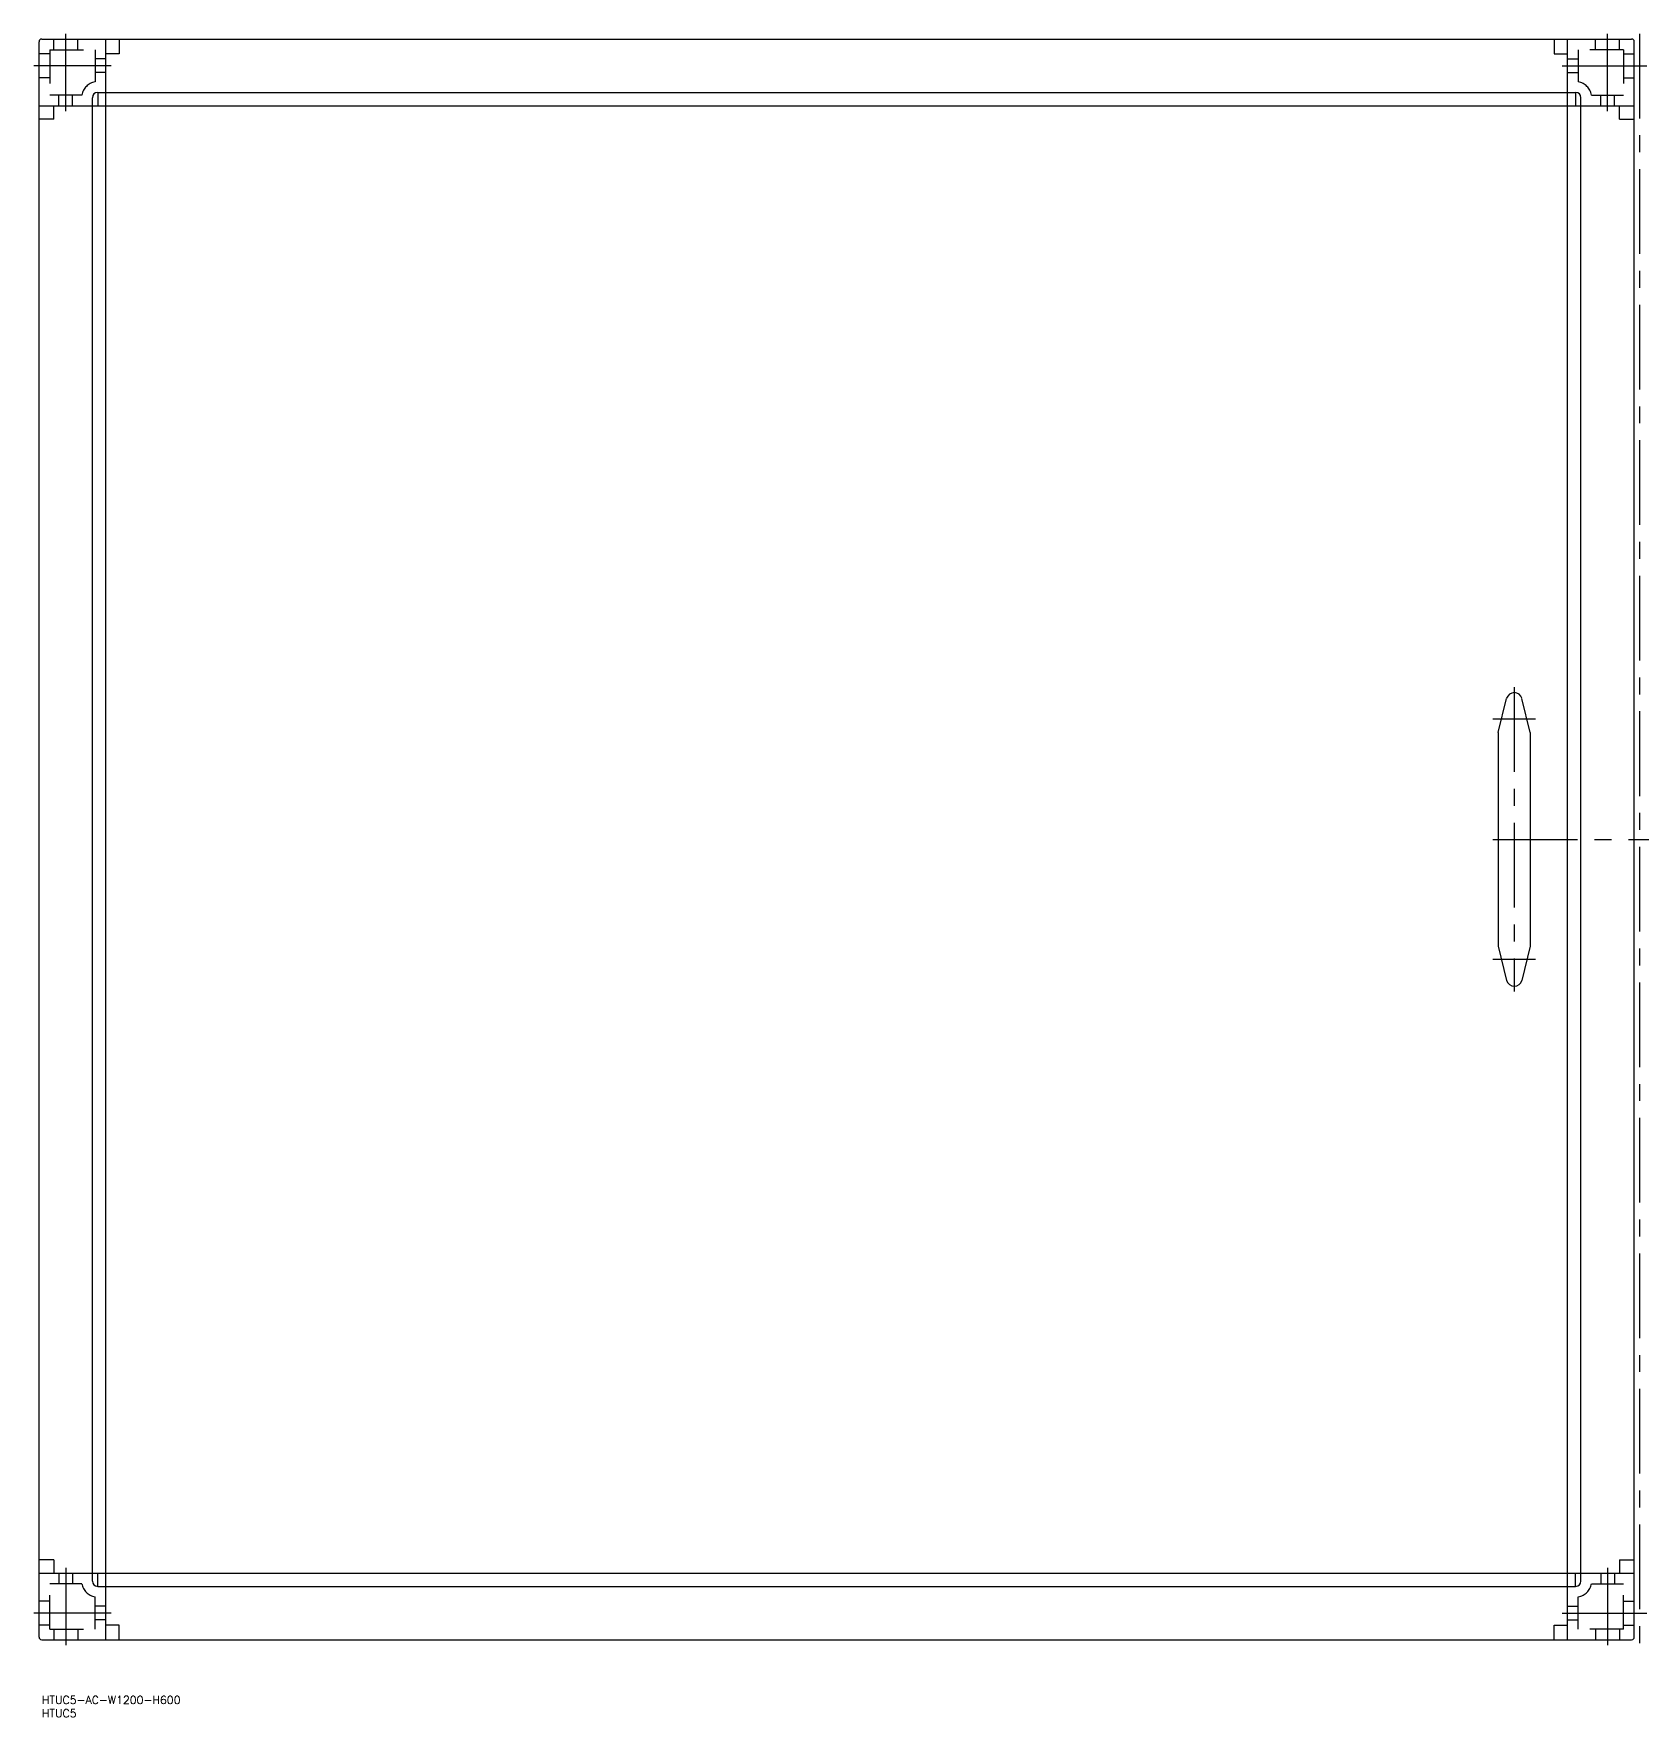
# Model space of a CAD drawing. Extents: x -602 to 720, y -29 to 602.
# Drawn here: x -602 to 1, y -29 to 602 of the extents above; entities that cross this region are included whole.
import ezdxf

# ---------------------------------------------------------------- set-up
doc = ezdxf.new("R2010")
doc.units = 0
doc.linetypes.add('CENTER', pattern=[50.8, 31.75, -6.35, 6.35, -6.35])
doc.linetypes.add('DASHED', pattern=[19.05, 12.7, -6.35])
doc.layers.get('0').update_dxf_attribs({"linetype": 'CONTINUOUS'})
doc.layers.add('CENTER', color=1, linetype='CENTER')
doc.styles.get("Standard").update_dxf_attribs({"font": 'txt.shx', "height": 3, "bigfont": 'bigfont.shx'})

# ---------------------------------------------------------------- blocks, each defined once
blk = doc.blocks.new('*U2')
at = {"color": 7, "linetype": 'CONTINUOUS'}
blk.add_text('HTUC5', height=3, dxfattribs=at).set_placement((-598.9, -29.09))
blk = doc.blocks.new('*U3')
at = {"color": 7, "linetype": 'CONTINUOUS'}
blk.add_text('HTUC5-AC-W1200-H600', height=3, dxfattribs=at).set_placement((-598.9, -24.09))

msp = doc.modelspace()

# ---------------------------------------------------------------- linework, layer by layer
at = {"color": 7, "linetype": 'CONTINUOUS'}
for p, q in [((-599, 600), (-3, 600)), ((-575, 0), (-575, 600)), ((-27, 0), (-27, 600)), ((-600, 1), (-600, 599)), ((-2, 1), (-2, 599)), ((-600, 575), (-2, 575)), ((-580, 22), (-580, 578)), ((-578, 580), (-24, 580)), ((-578, 580), (-578, 575)), ((-24, 580), (-24, 575)), ((-22, 22), (-22, 578)), ((-53, 340), (-49.87, 352.86)), ((-41, 340), (-44.13, 352.86)), ((-53, 340), (-53, 260)), ((-41, 340), (-41, 260)), ((-53, 260), (-49.87, 247.14)), ((-41, 260), (-44.13, 247.14)), ((-600, 25), (-2, 25)), ((-578, 20), (-578, 25)), ((-578, 20), (-24, 20)), ((-24, 20), (-24, 25)), ((-599, 0), (-3, 0))]:
    msp.add_line(p, q, dxfattribs=at)
at = {"color": 3, "linetype": 'DASHED'}
for p, q in [((-594.5, 596), (-594.5, 600)), ((-585.5, 596), (-585.5, 600)), ((-570, 600), (-570, 594.5)), ((-32, 600), (-32, 594.5)), ((-16.5, 596), (-16.5, 600)), ((-7.5, 596), (-7.5, 600)), ((-596, 594.5), (-600, 594.5)), ((-596, 596), (-596, 579)), ((-596, 596), (-579, 596)), ((-579, 596), (-579, 583.92)), ((-570, 594.5), (-575, 594.5)), ((-32, 594.5), (-27, 594.5)), ((-6, 596), (-23, 596)), ((-23, 596), (-23, 583.92)), ((-6, 596), (-6, 579)), ((-6, 594.5), (-2, 594.5)), ((-575, 592.55), (-579, 592.55)), ((-575, 587.45), (-579, 587.45)), ((-27, 592.55), (-23, 592.55)), ((-27, 587.45), (-23, 587.45)), ((-596, 585.5), (-600, 585.5)), ((-6, 585.5), (-2, 585.5)), ((-583.92, 579), (-596, 579)), ((-594.5, 570), (-594.5, 575)), ((-592.55, 575), (-592.55, 579)), ((-587.45, 575), (-587.45, 579)), ((-18.08, 579), (-6, 579)), ((-14.55, 575), (-14.55, 579)), ((-9.45, 575), (-9.45, 579)), ((-7.5, 570), (-7.5, 575)), ((-594.5, 570), (-600, 570)), ((-7.5, 570), (-2, 570)), ((-594.5, 30), (-600, 30)), ((-594.5, 30), (-594.5, 25)), ((-7.5, 30), (-2, 30)), ((-7.5, 30), (-7.5, 25)), ((-583.92, 21), (-596, 21)), ((-596, 4), (-596, 21)), ((-592.55, 25), (-592.55, 21)), ((-587.45, 25), (-587.45, 21)), ((-18.08, 21), (-6, 21)), ((-14.55, 25), (-14.55, 21)), ((-9.45, 25), (-9.45, 21)), ((-6, 4), (-6, 21)), ((-596, 14.5), (-600, 14.5)), ((-579, 4), (-579, 16.08)), ((-23, 4), (-23, 16.08)), ((-6, 14.5), (-2, 14.5)), ((-575, 12.55), (-579, 12.55)), ((-575, 7.45), (-579, 7.45)), ((-27, 12.55), (-23, 12.55)), ((-27, 7.45), (-23, 7.45)), ((-596, 5.5), (-600, 5.5)), ((-596, 4), (-579, 4)), ((-594.5, 4), (-594.5, 0)), ((-585.5, 4), (-585.5, 0)), ((-570, 5.5), (-575, 5.5)), ((-570, 0), (-570, 5.5)), ((-32, 0), (-32, 5.5)), ((-32, 5.5), (-27, 5.5)), ((-6, 4), (-23, 4)), ((-16.5, 4), (-16.5, 0)), ((-7.5, 4), (-7.5, 0)), ((-6, 5.5), (-2, 5.5))]:
    msp.add_line(p, q, dxfattribs=at)
at = {"color": 7, "linetype": 'CONTINUOUS'}
for centre, radius, start, end in [((-599, 599), 1, 90, 180), ((-3, 599), 1, 0, 90), ((-578, 578), 2, 90, 180), ((-24, 578), 2, 0, 90), ((-47, 352), 3, 16.74621, 163.2538), ((-47, 248), 3, 196.74621, 343.25379), ((-578, 22), 2, 180, 270), ((-24, 22), 2, 270, 0), ((-599, 1), 1, 180, 270), ((-3, 1), 1, 270, 0)]:
    msp.add_arc(centre, radius, start, end, dxfattribs=at)
at = {"color": 3, "linetype": 'DASHED'}
for centre, start, end in [((-578, 578), 99.59408, 170.40593), ((-24, 578), 9.59407, 80.40592), ((-578, 22), 189.59407, 260.40592), ((-24, 22), 279.59408, 350.40593)]:
    msp.add_arc(centre, 6, start, end, dxfattribs=at)
at = {"layer": 'CENTER', "color": 1, "linetype": 'CENTER'}
for p, q in [((-590, 573), (-590, 602)), ((-12, 573), (-12, 602)), ((0, 602), (0, -2)), ((-573, 590), (-602, 590)), ((-29, 590), (29, 590)), ((-47, 357), (-47, 243)), ((-39, 345), (-55, 345)), ((-55, 300), (55, 300)), ((-39, 255), (-55, 255)), ((-590, 27), (-590, -2)), ((-12, 27), (-12, -2)), ((-573, 10), (-602, 10)), ((-29, 10), (29, 10))]:
    msp.add_line(p, q, dxfattribs=at)

# ---------------------------------------------------------------- block references
at = {"color": 7, "linetype": 'CONTINUOUS'}
for name in ['*U3', '*U2']:
    msp.add_blockref(name, (0, 0), dxfattribs=at)

doc.saveas('drawing.dxf')
